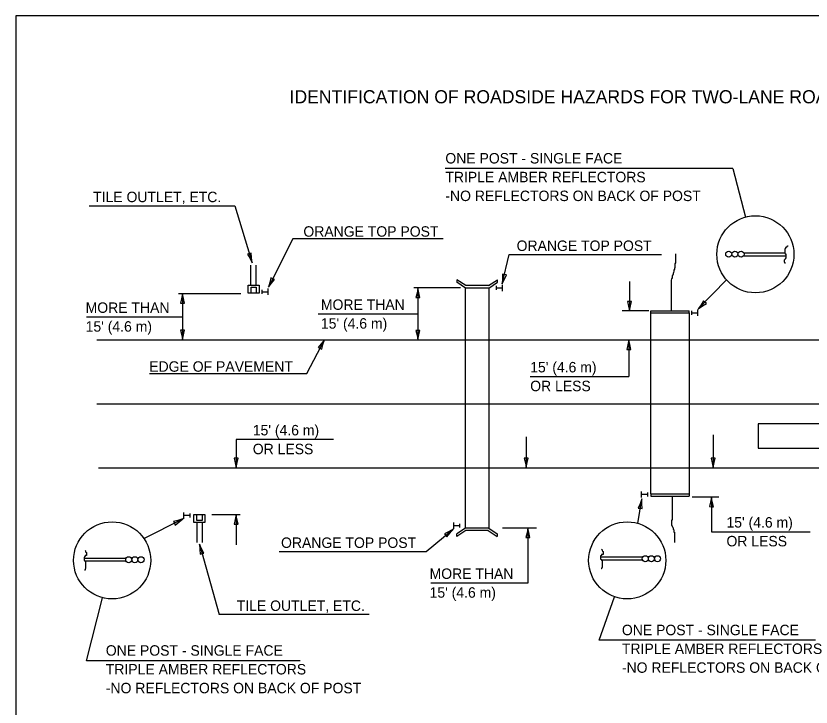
# Model space of a CAD drawing. Extents: x 2262330 to 2262960, y -3123505 to -3123105.
# Drawn here: x 2262329.6 to 2262561.6, y -3123306.5 to -3123104.7 of the extents above; entities that cross this region are included whole.
import ezdxf

# ---------------------------------------------------------------- set-up
doc = ezdxf.new("R2010")
doc.units = 0
for name, color, linetype in [('Default', 7, 'Continuous'), ('RD_Pr_Roadway_Dimensions', 7, 'Continuous'), ('RD_Pr_Roadway_Items', 7, 'Continuous'), ('RD_Pr_Roadway_Notes', 7, 'Continuous')]:
    doc.layers.add(name, color=color, linetype=linetype)

msp = doc.modelspace()

# ---------------------------------------------------------------- linework, layer by layer
at = {"layer": 'Default'}
msp.add_lwpolyline([(2262329.61, -3123504.71), (2262959.61, -3123504.71), (2262959.61, -3123104.71), (2262329.61, -3123104.71)], close=True, dxfattribs=at)
at = {"layer": 'RD_Pr_Roadway_Dimensions'}
for p, q in [((2262508.57, -3123182.24), (2262508.57, -3123190.83)), ((2262459.26, -3123184.11), (2262445.71, -3123184.11)), ((2262446.89, -3123184.11), (2262446.89, -3123199.34)), ((2262395.23, -3123185.8), (2262377.04, -3123185.8)), ((2262378.23, -3123185.8), (2262378.23, -3123199.26)), ((2262514.25, -3123190.83), (2262506.5, -3123190.83)), ((2262508.41, -3123199.26), (2262508.41, -3123209.99)), ((2262479.63, -3123209.99), (2262508.41, -3123209.99)), ((2262393.84, -3123228.38), (2262393.84, -3123236.59)), ((2262422.27, -3123228.38), (2262393.84, -3123228.38)), ((2262478.46, -3123227.57), (2262478.46, -3123236.59)), ((2262532.98, -3123226.99), (2262532.98, -3123236.58)), ((2262534.61, -3123245.19), (2262526.86, -3123245.19)), ((2262532.47, -3123245.17), (2262532.47, -3123255.29)), ((2262386.77, -3123250.25), (2262395.02, -3123250.25)), ((2262393.84, -3123250.25), (2262393.84, -3123259.11)), ((2262471.57, -3123254.12), (2262481.45, -3123254.12)), ((2262532.47, -3123255.29), (2262561.27, -3123255.29))]:
    msp.add_line(p, q, dxfattribs=at)
for points in [[(2262446.31, -3123186.91), (2262446.89, -3123186.91), (2262447.48, -3123186.91), (2262447.14, -3123185.51), (2262446.89, -3123184.11), (2262446.62, -3123185.61)], [(2262377.64, -3123188.6), (2262378.23, -3123188.6), (2262378.81, -3123188.6), (2262378.47, -3123187.2), (2262378.23, -3123185.8), (2262377.96, -3123187.29)], [(2262509.16, -3123188.03), (2262508.57, -3123188.03), (2262507.99, -3123188.03), (2262508.33, -3123189.43), (2262508.57, -3123190.83), (2262508.84, -3123189.34)], [(2262378.81, -3123196.46), (2262378.23, -3123196.46), (2262377.64, -3123196.46), (2262377.99, -3123197.86), (2262378.23, -3123199.26), (2262378.5, -3123197.76)], [(2262447.48, -3123196.55), (2262446.89, -3123196.54), (2262446.31, -3123196.54), (2262446.65, -3123197.94), (2262446.89, -3123199.34), (2262447.17, -3123197.85)], [(2262507.82, -3123202.05), (2262508.41, -3123202.06), (2262508.99, -3123202.06), (2262508.65, -3123200.65), (2262508.41, -3123199.26), (2262508.13, -3123200.75)], [(2262394.42, -3123233.79), (2262393.84, -3123233.79), (2262393.25, -3123233.79), (2262393.59, -3123235.19), (2262393.84, -3123236.59), (2262394.11, -3123235.1)], [(2262479.05, -3123233.79), (2262478.46, -3123233.79), (2262477.88, -3123233.79), (2262478.22, -3123235.19), (2262478.46, -3123236.59), (2262478.74, -3123235.1)], [(2262533.56, -3123233.78), (2262532.98, -3123233.78), (2262532.39, -3123233.78), (2262532.74, -3123235.18), (2262532.98, -3123236.58), (2262533.25, -3123235.09)], [(2262531.89, -3123247.96), (2262532.47, -3123247.97), (2262533.06, -3123247.97), (2262532.71, -3123246.56), (2262532.47, -3123245.17), (2262532.2, -3123246.66)], [(2262393.25, -3123253.05), (2262393.84, -3123253.05), (2262394.42, -3123253.05), (2262394.08, -3123251.65), (2262393.84, -3123250.25), (2262393.57, -3123251.75)], [(2262478.38, -3123256.92), (2262478.97, -3123256.92), (2262479.55, -3123256.92), (2262479.21, -3123255.52), (2262478.97, -3123254.12), (2262478.7, -3123255.61)]]:
    msp.add_lwpolyline(points, close=True, dxfattribs=at)
for points in [[(2262446.89, -3123191.73), (2262417.74, -3123191.73)], [(2262378.23, -3123192.61), (2262350.22, -3123192.61)], [(2262478.97, -3123254.12), (2262478.97, -3123270.27)], [(2262478.97, -3123270.27), (2262450.62, -3123270.27)]]:
    msp.add_lwpolyline(points, dxfattribs=at)
at = {"layer": 'RD_Pr_Roadway_Items'}
for p, q in [((2262541.87, -3123173.88), (2262553.88, -3123173.88)), ((2262541.87, -3123174.72), (2262554.18, -3123174.72)), ((2262398.14, -3123183.14), (2262398.13, -3123177.5)), ((2262399.72, -3123183.18), (2262399.72, -3123177.49)), ((2262458.19, -3123181.71), (2262458.19, -3123182.47)), ((2262460.83, -3123183.44), (2262458.19, -3123181.71)), ((2262460.75, -3123184.15), (2262458.19, -3123182.47)), ((2262467.49, -3123183.44), (2262470.11, -3123181.72)), ((2262467.55, -3123184.15), (2262470.12, -3123182.47)), ((2262470.12, -3123182.47), (2262470.11, -3123181.72)), ((2262401.31, -3123184.65), (2262401.31, -3123185.8)), ((2262403.09, -3123184.32), (2262403.09, -3123186.13)), ((2262467.55, -3123184.15), (2262460.75, -3123184.15)), ((2262467.49, -3123183.44), (2262460.83, -3123183.44)), ((2262469.67, -3123183.55), (2262469.67, -3123184.7)), ((2262469.67, -3123184.12), (2262471.45, -3123184.12)), ((2262471.45, -3123183.22), (2262471.45, -3123185.03)), ((2262401.31, -3123185.23), (2262403.09, -3123185.23)), ((2262514.85, -3123190.82), (2262525.98, -3123190.82)), ((2262514.85, -3123191.38), (2262514.85, -3123190.82)), ((2262514.85, -3123191.38), (2262525.98, -3123191.38)), ((2262525.98, -3123191.38), (2262525.98, -3123190.82)), ((2262526.68, -3123190.78), (2262526.68, -3123191.92)), ((2262526.68, -3123191.35), (2262528.47, -3123191.35)), ((2262528.47, -3123190.44), (2262528.47, -3123192.25)), ((2262353.23, -3123199.26), (2262654.39, -3123199.26)), ((2262353.23, -3123217.95), (2262654.39, -3123217.95)), ((2262353.75, -3123236.59), (2262654.91, -3123236.59)), ((2262512.14, -3123245.3), (2262512.14, -3123243.49)), ((2262513.93, -3123244.39), (2262512.14, -3123244.39)), ((2262513.93, -3123244.97), (2262513.93, -3123243.82)), ((2262514.85, -3123244.23), (2262525.98, -3123244.22)), ((2262514.85, -3123244.23), (2262514.85, -3123244.93)), ((2262514.85, -3123244.93), (2262525.98, -3123244.92)), ((2262525.98, -3123244.22), (2262525.98, -3123244.92)), ((2262378.64, -3123251.47), (2262378.64, -3123249.66)), ((2262380.43, -3123251.13), (2262380.43, -3123249.99)), ((2262380.43, -3123250.56), (2262378.64, -3123250.56)), ((2262382.38, -3123252.72), (2262382.39, -3123258.41)), ((2262383.97, -3123252.76), (2262383.98, -3123258.4)), ((2262457.33, -3123254.43), (2262457.33, -3123252.61)), ((2262459.11, -3123253.52), (2262457.33, -3123253.52)), ((2262460.75, -3123254.24), (2262458.19, -3123255.92)), ((2262459.11, -3123254.09), (2262459.11, -3123252.95)), ((2262467.54, -3123254.24), (2262460.75, -3123254.24)), ((2262467.54, -3123254.24), (2262470.01, -3123255.91)), ((2262460.83, -3123254.94), (2262458.19, -3123256.68)), ((2262458.19, -3123256.68), (2262458.19, -3123255.92)), ((2262467.38, -3123254.95), (2262460.83, -3123254.94)), ((2262467.38, -3123254.95), (2262470.01, -3123256.68)), ((2262470.01, -3123255.91), (2262470.01, -3123256.68)), ((2262361.74, -3123263.05), (2262349.5, -3123263.05)), ((2262361.74, -3123263.89), (2262349.78, -3123263.89)), ((2262512.41, -3123262.74), (2262500.16, -3123262.74)), ((2262512.41, -3123263.58), (2262500.44, -3123263.58))]:
    msp.add_line(p, q, dxfattribs=at)
for points in [[(2262554.87, -3123171.91), (2262554.72, -3123171.91), (2262554.72, -3123172.05), (2262554.44, -3123172.05), (2262554.44, -3123172.19), (2262554.3, -3123172.19), (2262554.16, -3123172.19), (2262554.16, -3123172.33), (2262554.16, -3123172.47), (2262554.02, -3123172.47), (2262554.02, -3123172.61), (2262554.02, -3123172.75), (2262553.88, -3123172.75), (2262553.88, -3123172.89), (2262553.88, -3123173.03), (2262553.88, -3123173.18), (2262553.88, -3123173.32), (2262553.88, -3123173.46), (2262553.88, -3123173.6), (2262553.88, -3123173.74), (2262553.88, -3123173.88), (2262553.88, -3123174.02), (2262554.02, -3123174.02), (2262554.02, -3123174.16), (2262554.16, -3123174.16), (2262554.16, -3123174.3), (2262554.16, -3123174.44), (2262554.16, -3123174.58), (2262554.16, -3123174.72), (2262554.16, -3123174.87), (2262554.16, -3123175.15), (2262554.16, -3123175.29), (2262554.16, -3123175.43), (2262554.16, -3123175.57), (2262554.02, -3123175.57), (2262554.02, -3123175.71), (2262553.88, -3123175.71), (2262553.88, -3123175.85), (2262553.74, -3123175.99), (2262553.74, -3123176.13), (2262553.74, -3123176.27), (2262553.74, -3123176.41), (2262553.74, -3123176.55), (2262553.88, -3123176.69), (2262553.88, -3123176.84), (2262554.02, -3123176.84)], [(2262520.83, -3123190.82), (2262520.83, -3123181.86), (2262520.97, -3123181.44), (2262521.11, -3123181.16), (2262521.11, -3123180.87), (2262521.11, -3123180.59), (2262521.25, -3123180.31), (2262521.39, -3123180.17), (2262521.39, -3123179.75), (2262521.53, -3123179.61), (2262521.67, -3123179.19), (2262521.67, -3123178.9), (2262521.81, -3123178.62), (2262521.81, -3123178.34), (2262521.95, -3123178.06), (2262521.95, -3123177.92), (2262521.95, -3123177.64), (2262521.95, -3123177.35), (2262521.95, -3123177.07), (2262522.09, -3123176.79), (2262522.09, -3123176.51), (2262522.09, -3123176.23), (2262522.09, -3123176.09), (2262522.09, -3123175.95), (2262522.09, -3123175.67), (2262522.09, -3123175.38), (2262522.09, -3123175.1), (2262522.09, -3123174.82), (2262522.09, -3123174.4), (2262522.09, -3123174.18)], [(2262467.54, -3123184.16), (2262467.54, -3123254.24), (2262460.75, -3123254.24), (2262460.75, -3123184.15)], [(2262514.85, -3123244.23), (2262514.85, -3123191.38)], [(2262525.98, -3123191.38), (2262525.98, -3123244.23)], [(2262521.02, -3123244.92), (2262521.02, -3123249.87), (2262521.02, -3123250.04), (2262521.02, -3123250.21), (2262521.02, -3123250.37), (2262521.02, -3123250.54), (2262521.02, -3123250.71), (2262521.02, -3123250.88), (2262521.02, -3123251.05), (2262521.02, -3123251.21), (2262521.02, -3123251.38), (2262521.02, -3123251.55), (2262521.02, -3123251.72), (2262521.02, -3123251.89), (2262520.86, -3123251.89), (2262520.86, -3123252.06), (2262520.86, -3123252.23), (2262520.86, -3123252.39), (2262520.86, -3123252.56), (2262520.86, -3123252.73), (2262520.86, -3123252.9), (2262520.86, -3123253.07), (2262520.86, -3123253.23), (2262520.86, -3123253.4), (2262521.02, -3123253.57), (2262521.02, -3123253.74), (2262521.19, -3123253.91), (2262521.19, -3123254.08), (2262521.36, -3123254.25), (2262521.36, -3123254.41), (2262521.36, -3123254.58), (2262521.53, -3123254.75), (2262521.53, -3123254.92), (2262521.53, -3123255.09), (2262521.53, -3123255.25), (2262521.53, -3123255.42), (2262521.7, -3123255.42), (2262521.7, -3123255.59), (2262521.7, -3123255.76), (2262521.7, -3123255.93), (2262521.7, -3123256.1), (2262521.7, -3123256.26), (2262521.7, -3123256.43), (2262521.7, -3123256.6), (2262521.7, -3123256.77), (2262521.7, -3123256.94), (2262521.7, -3123257.11), (2262521.7, -3123257.28), (2262521.7, -3123257.44), (2262521.7, -3123257.61), (2262521.7, -3123257.78), (2262521.7, -3123257.95), (2262521.7, -3123258.12), (2262521.7, -3123258.28), (2262521.7, -3123258.45), (2262521.7, -3123258.45)], [(2262349.78, -3123260.69), (2262349.92, -3123260.83), (2262349.92, -3123260.97), (2262349.92, -3123261.11), (2262350.06, -3123261.25), (2262350.2, -3123261.39), (2262350.2, -3123261.54), (2262350.2, -3123261.68), (2262350.2, -3123261.82), (2262350.2, -3123261.96), (2262350.2, -3123262.1), (2262350.2, -3123262.24), (2262350.06, -3123262.24), (2262349.92, -3123262.24), (2262349.78, -3123262.24), (2262349.78, -3123262.38), (2262349.78, -3123262.52), (2262349.64, -3123262.52), (2262349.64, -3123262.66), (2262349.5, -3123262.66), (2262349.5, -3123262.8), (2262349.5, -3123262.94), (2262349.5, -3123263.08), (2262349.5, -3123263.22), (2262349.5, -3123263.36), (2262349.5, -3123263.51), (2262349.5, -3123263.65), (2262349.64, -3123263.65), (2262349.64, -3123263.79), (2262349.78, -3123263.79), (2262349.78, -3123263.93), (2262349.92, -3123263.93), (2262349.92, -3123264.07), (2262349.92, -3123264.21), (2262349.92, -3123264.35), (2262349.92, -3123264.49), (2262349.92, -3123264.63), (2262349.92, -3123264.77), (2262349.92, -3123264.91), (2262349.92, -3123265.05), (2262349.92, -3123265.2), (2262349.92, -3123265.33), (2262349.92, -3123265.48), (2262349.92, -3123265.62), (2262349.92, -3123265.76), (2262349.92, -3123265.9), (2262349.92, -3123266.04), (2262349.78, -3123266.18), (2262349.78, -3123266.32), (2262349.78, -3123266.46), (2262349.64, -3123266.46)], [(2262500.44, -3123260.38), (2262500.58, -3123260.52), (2262500.58, -3123260.66), (2262500.58, -3123260.8), (2262500.72, -3123260.94), (2262500.87, -3123261.08), (2262500.87, -3123261.22), (2262500.87, -3123261.36), (2262500.87, -3123261.51), (2262500.87, -3123261.65), (2262500.87, -3123261.79), (2262500.87, -3123261.93), (2262500.72, -3123261.93), (2262500.58, -3123261.93), (2262500.44, -3123261.93), (2262500.44, -3123262.07), (2262500.44, -3123262.21), (2262500.3, -3123262.21), (2262500.3, -3123262.35), (2262500.16, -3123262.35), (2262500.16, -3123262.49), (2262500.16, -3123262.63), (2262500.16, -3123262.77), (2262500.16, -3123262.91), (2262500.16, -3123263.05), (2262500.16, -3123263.2), (2262500.16, -3123263.33), (2262500.3, -3123263.33), (2262500.3, -3123263.48), (2262500.44, -3123263.48), (2262500.44, -3123263.62), (2262500.58, -3123263.62), (2262500.58, -3123263.76), (2262500.58, -3123263.9), (2262500.58, -3123264.04), (2262500.58, -3123264.18), (2262500.58, -3123264.32), (2262500.58, -3123264.46), (2262500.58, -3123264.6), (2262500.58, -3123264.74), (2262500.58, -3123264.88), (2262500.58, -3123265.02), (2262500.58, -3123265.17), (2262500.58, -3123265.3), (2262500.58, -3123265.45), (2262500.58, -3123265.59), (2262500.58, -3123265.73), (2262500.44, -3123265.87), (2262500.44, -3123266.01), (2262500.44, -3123266.15), (2262500.3, -3123266.15)]]:
    msp.add_lwpolyline(points, dxfattribs=at)
for points in [[(2262397.36, -3123183.32), (2262400.56, -3123183.32), (2262400.56, -3123185.68), (2262397.36, -3123185.68)], [(2262398.19, -3123183.87), (2262399.72, -3123183.87), (2262399.72, -3123185.68), (2262398.19, -3123185.68)], [(2262546.13, -3123223.74), (2262546.13, -3123230.87), (2262568.69, -3123230.87), (2262568.69, -3123234.43), (2262581.75, -3123227.31), (2262568.69, -3123220.18), (2262568.69, -3123223.74)], [(2262384.75, -3123252.58), (2262381.55, -3123252.58), (2262381.55, -3123250.22), (2262384.75, -3123250.22)], [(2262383.91, -3123252.03), (2262382.38, -3123252.03), (2262382.38, -3123250.22), (2262383.91, -3123250.22)]]:
    msp.add_lwpolyline(points, close=True, dxfattribs=at)
for centre in [(2262537.56, -3123174.26), (2262539.34, -3123174.26), (2262541.12, -3123174.26), (2262362.53, -3123263.47), (2262364.31, -3123263.47), (2262366.09, -3123263.47), (2262513.19, -3123263.16), (2262514.98, -3123263.16), (2262516.76, -3123263.16)]:
    msp.add_circle(centre, 0.891, dxfattribs=at)
at = {"layer": 'RD_Pr_Roadway_Notes'}
for p, q in [((2262471.5, -3123182.92), (2262473.53, -3123174.4)), ((2262473.53, -3123174.4), (2262517.96, -3123174.4)), ((2262528.65, -3123190.25), (2262536.92, -3123181.79)), ((2262511.07, -3123252.83), (2262512.18, -3123245.68)), ((2262366.94, -3123257.23), (2262378.35, -3123251.55)), ((2262383.15, -3123258.95), (2262388.94, -3123279.41))]:
    msp.add_line(p, q, dxfattribs=at)
for points in [[(2262538.69, -3123149.25), (2262454.8, -3123149.25)], [(2262538.69, -3123149.25), (2262542.44, -3123163.42)], [(2262350.95, -3123160.19), (2262393.48, -3123160.19)], [(2262393.48, -3123160.19), (2262398.54, -3123176.77)], [(2262454.25, -3123169.81), (2262410.37, -3123169.81), (2262403.29, -3123183.93)], [(2262414.45, -3123209.09), (2262419.6, -3123199.26)], [(2262368.61, -3123209.09), (2262414.45, -3123209.09)], [(2262449.27, -3123261.02), (2262457.15, -3123254.58)], [(2262406.38, -3123261.02), (2262449.27, -3123261.02)], [(2262350.18, -3123292.92), (2262354.89, -3123274.54)], [(2262499.76, -3123286.95), (2262504.21, -3123274.26)], [(2262432.61, -3123279.41), (2262388.94, -3123279.41)], [(2262562.85, -3123286.95), (2262499.76, -3123286.95)], [(2262412.51, -3123292.92), (2262350.18, -3123292.92)]]:
    msp.add_lwpolyline(points, dxfattribs=at)
for points in [[(2262398.28, -3123173.92), (2262397.72, -3123174.09), (2262397.16, -3123174.26), (2262397.9, -3123175.5), (2262398.54, -3123176.77), (2262398.36, -3123175.26)], [(2262472.72, -3123180.33), (2262472.15, -3123180.19), (2262471.58, -3123180.06), (2262471.59, -3123181.5), (2262471.5, -3123182.92), (2262472.11, -3123181.53)], [(2262405.07, -3123181.69), (2262404.55, -3123181.43), (2262404.02, -3123181.16), (2262403.7, -3123182.57), (2262403.29, -3123183.93), (2262404.2, -3123182.72)], [(2262531.03, -3123188.66), (2262530.61, -3123188.25), (2262530.19, -3123187.84), (2262529.46, -3123189.08), (2262528.65, -3123190.25), (2262529.89, -3123189.38)], [(2262417.79, -3123201.46), (2262418.31, -3123201.74), (2262418.82, -3123202.01), (2262419.17, -3123200.61), (2262419.6, -3123199.26), (2262418.67, -3123200.45)], [(2262511.17, -3123248.36), (2262511.75, -3123248.45), (2262512.33, -3123248.54), (2262512.21, -3123247.1), (2262512.18, -3123245.68), (2262511.68, -3123247.12)], [(2262375.58, -3123252.28), (2262375.84, -3123252.8), (2262376.1, -3123253.33), (2262377.2, -3123252.39), (2262378.35, -3123251.55), (2262376.89, -3123251.98)], [(2262454.61, -3123255.9), (2262454.98, -3123256.35), (2262455.35, -3123256.81), (2262456.22, -3123255.66), (2262457.15, -3123254.58), (2262455.82, -3123255.32)], [(2262383.35, -3123261.8), (2262383.91, -3123261.65), (2262384.48, -3123261.49), (2262383.76, -3123260.23), (2262383.15, -3123258.95), (2262383.29, -3123260.46)]]:
    msp.add_lwpolyline(points, close=True, dxfattribs=at)
for centre in [(2262545.32, -3123174.3), (2262357.69, -3123263.64), (2262507.93, -3123263.64)]:
    msp.add_circle(centre, 11.25, dxfattribs=at)

# ---------------------------------------------------------------- texts
at = {"layer": 'RD_Pr_Roadway_Dimensions'}
for s, p in [('MORE THAN', (2262418.58, -3123190.51)), ('MORE THAN', (2262349.96, -3123191.39)), ("15' (4.6 m)", (2262349.96, -3123196.88)), ("15' (4.6 m)", (2262418.58, -3123196)), ("15' (4.6 m)", (2262479.63, -3123208.77)), ('OR LESS', (2262479.63, -3123214.26)), ("15' (4.6 m)", (2262398.71, -3123227.16)), ('OR LESS', (2262398.71, -3123232.65)), ("15' (4.6 m)", (2262536.88, -3123254.07)), ('OR LESS', (2262536.88, -3123259.55)), ('MORE THAN', (2262450.28, -3123269.05)), ("15' (4.6 m)", (2262450.28, -3123274.54))]:
    msp.add_text(s, height=3.048, dxfattribs=at).set_placement(p)
at = {"layer": 'RD_Pr_Roadway_Notes'}
for s, height, p in [('IDENTIFICATION OF ROADSIDE HAZARDS FOR TWO-LANE ROADWAYS', 3.84, (2262409.43, -3123130.23)), ('ONE POST - SINGLE FACE', 3.048, (2262454.88, -3123147.79)), ('TRIPLE AMBER REFLECTORS', 3.048, (2262454.88, -3123153.27)), ('TILE OUTLET, ETC.', 3.048, (2262352.14, -3123159.08)), ('-NO REFLECTORS ON BACK OF POST', 3.048, (2262454.88, -3123158.76)), ('ORANGE TOP POST', 3.048, (2262413.47, -3123169.16)), ('ORANGE TOP POST', 3.048, (2262475.67, -3123173.32)), ('EDGE OF PAVEMENT', 3.048, (2262368.51, -3123208.58)), ('ORANGE TOP POST', 3.048, (2262406.95, -3123260)), ('TILE OUTLET, ETC.', 3.048, (2262394.03, -3123278.4)), ('ONE POST - SINGLE FACE', 3.048, (2262506.38, -3123285.48)), ('ONE POST - SINGLE FACE', 3.048, (2262355.84, -3123291.46)), ('TRIPLE AMBER REFLECTORS', 3.048, (2262506.38, -3123290.97)), ('TRIPLE AMBER REFLECTORS', 3.048, (2262355.84, -3123296.94)), ('-NO REFLECTORS ON BACK OF POST', 3.048, (2262506.38, -3123296.46)), ('-NO REFLECTORS ON BACK OF POST', 3.048, (2262355.84, -3123302.43))]:
    msp.add_text(s, height=height, dxfattribs=at).set_placement(p)

doc.saveas('drawing.dxf')
